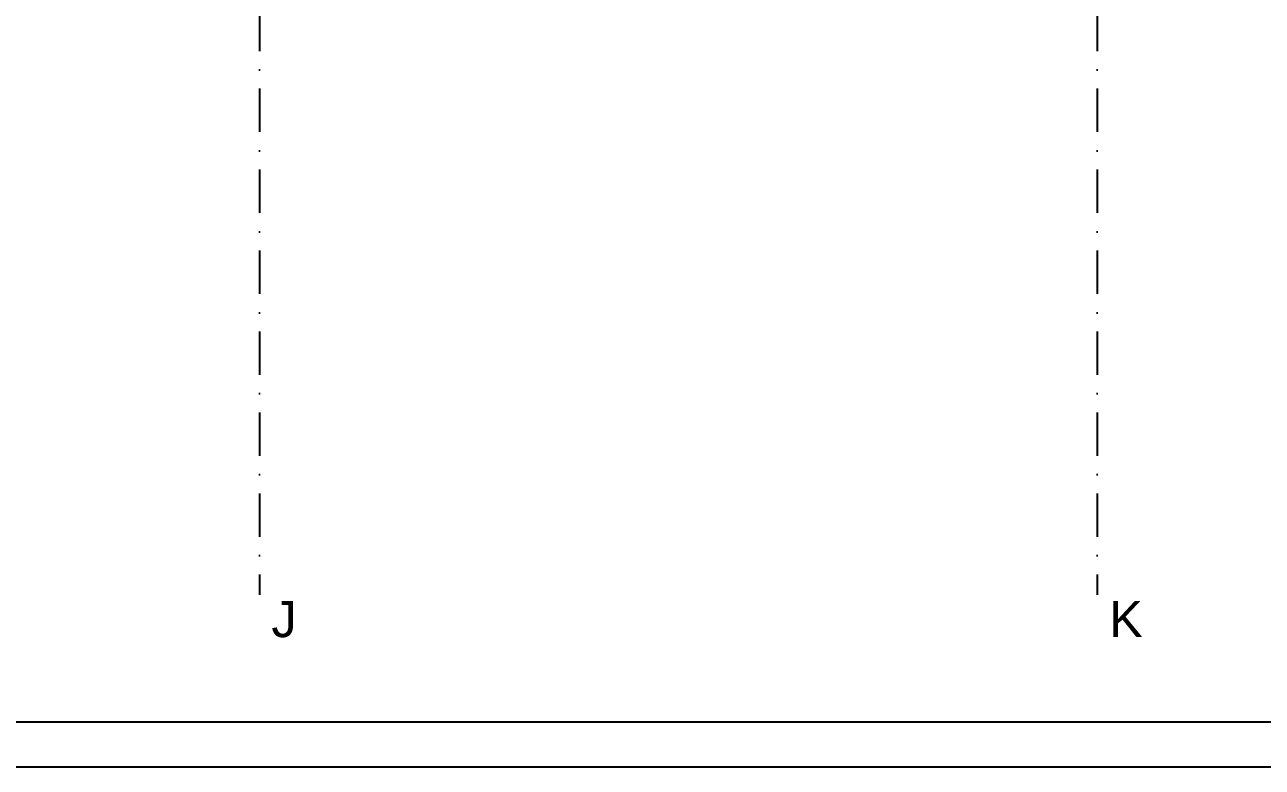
# Model space of a CAD drawing. Extents: x 4511820 to 5180432, y -1526536 to -944957.
# Drawn here: x 5141533 to 5148380, y -1142074 to -1137964 of the extents above; entities that cross this region are included whole.
import ezdxf

# ---------------------------------------------------------------- set-up
doc = ezdxf.new("R2010")
doc.units = 0
doc.header["$MEASUREMENT"] = 0
doc.linetypes.add('BODKOCIARKOVANA_3', pattern=[5.6, 3, -1.3, 0, -1.3])
doc.layers.add('osi', color=253, linetype='CONTINUOUS')
doc.layers.add('TENKÁ', color=7, linetype='CONTINUOUS')
doc.styles.add('styl1', font='arial.ttf')

msp = doc.modelspace()

# ---------------------------------------------------------------- linework, layer by layer
at = {"layer": 'osi', "linetype": 'BODKOCIARKOVANA_3', "ltscale": 80}
for p, q in [((5142832.5, -1109191.097), (5142832.5, -1141119)), ((5147467.5, -1109191.097), (5147467.5, -1141119))]:
    msp.add_line(p, q, dxfattribs=at)
at = {"layer": 'TENKÁ', "color": 7}
for p, q in [((5180182, -1141823.668), (5091391, -1141823.668)), ((5180432, -1142073.668), (5091141, -1142073.668))]:
    msp.add_line(p, q, dxfattribs=at)

# ---------------------------------------------------------------- texts
at = {"layer": 'TENKÁ', "ltscale": 0.25, "style": 'styl1'}
for s, p in [('J', (5142898.054, -1141353.5)), ('K', (5147533.054, -1141353.5))]:
    msp.add_text(s, height=200, dxfattribs=at).set_placement(p)

doc.saveas('drawing.dxf')
